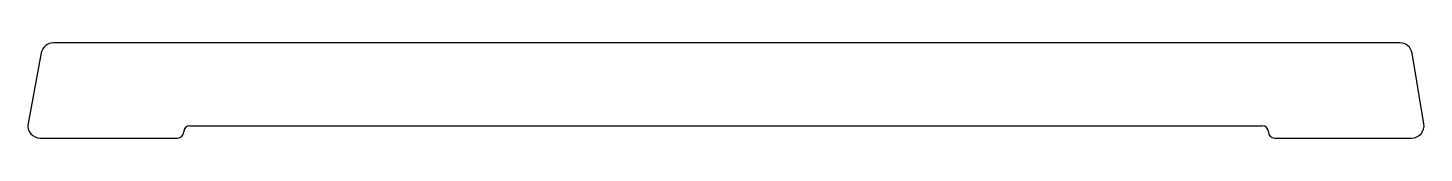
# Model space of a CAD drawing. Extents: x 2.8 to 31.3, y 1.9 to 3.8.
import ezdxf

# ---------------------------------------------------------------- set-up
doc = ezdxf.new("R2010")
doc.units = 0
doc.layers.get('0').update_dxf_attribs({"linetype": 'CONTINUOUS'})

msp = doc.modelspace()

# ---------------------------------------------------------------- linework, layer by layer
for p, q in [((30.839, 3.847), (3.287, 3.847)), ((3.037, 3.639), (2.768, 2.191)), ((31.332, 2.187), (31.089, 3.635)), ((6.079, 2.145), (28.024, 2.145)), ((3.018, 1.891), (5.825, 1.891)), ((28.278, 1.891), (31.081, 1.891))]:
    msp.add_line(p, q)
for centre, radius, start, end in [((3.287, 3.593), 0.254, 90, 169.5), ((30.839, 3.593), 0.254, 9.5, 90), ((3.018, 2.145), 0.254, 169.5, 270), ((5.825, 2.018), 0.127, 270, 0), ((6.079, 2.018), 0.127, 90, 180), ((28.024, 2.018), 0.127, 360, 90), ((28.278, 2.018), 0.127, 180, 270), ((31.081, 2.145), 0.254, 270, 9.5)]:
    msp.add_arc(centre, radius, start, end)

doc.saveas('drawing.dxf')
